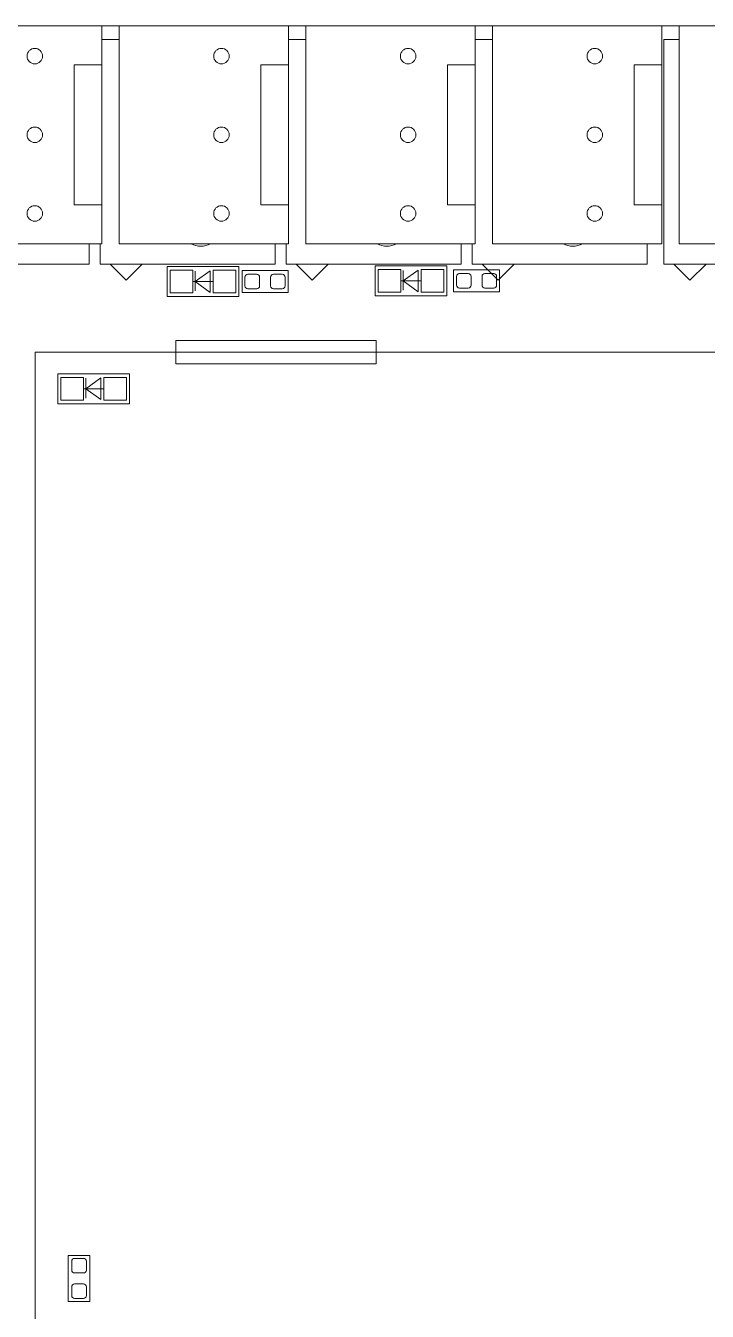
# Model space of a CAD drawing. Extents: x 14416 to 15769, y -3933 to -3562.
# Drawn here: x 14506.04 to 14529.78, y -3854.9 to -3810.12 of the extents above; entities that cross this region are included whole.
import ezdxf

# ---------------------------------------------------------------- set-up
doc = ezdxf.new("R2010")
doc.units = 0
doc.header["$LTSCALE"] = 3
doc.layers.get('0').update_dxf_attribs({"color": 2, "linetype": 'CONTINUOUS', "lineweight": 9})

msp = doc.modelspace()

# ---------------------------------------------------------------- linework, layer by layer
at = {"color": 7, "linetype": 'Continuous'}
for p, q in [((14574.899, -3810.123), (14489.899, -3810.123)), ((14508.699, -3817.723), (14508.699, -3810.123)), ((14509.299, -3810.123), (14509.299, -3817.723)), ((14515.199, -3817.723), (14515.199, -3810.123)), ((14515.799, -3810.123), (14515.799, -3817.723)), ((14521.699, -3817.723), (14521.699, -3810.123)), ((14522.299, -3810.123), (14522.299, -3817.723)), ((14528.199, -3817.723), (14528.199, -3810.123)), ((14528.799, -3810.123), (14528.799, -3817.723)), ((14508.699, -3811.483), (14507.729, -3811.483)), ((14507.729, -3811.483), (14507.729, -3816.363)), ((14515.199, -3811.483), (14514.229, -3811.483)), ((14514.229, -3811.483), (14514.229, -3816.363)), ((14521.699, -3811.483), (14520.729, -3811.483)), ((14520.729, -3811.483), (14520.729, -3816.363)), ((14528.199, -3811.483), (14527.229, -3811.483)), ((14527.229, -3811.483), (14527.229, -3816.363)), ((14507.729, -3816.363), (14508.699, -3816.363)), ((14514.229, -3816.363), (14515.199, -3816.363)), ((14520.729, -3816.363), (14521.699, -3816.363)), ((14527.229, -3816.363), (14528.199, -3816.363)), ((14502.799, -3817.723), (14508.699, -3817.723)), ((14509.299, -3817.723), (14515.199, -3817.723)), ((14515.799, -3817.723), (14521.699, -3817.723)), ((14522.299, -3817.723), (14528.199, -3817.723)), ((14528.799, -3817.723), (14534.699, -3817.723))]:
    msp.add_line(p, q, dxfattribs=at)
at = {"color": 5, "linetype": 'Continuous'}
for p, q in [((14508.699, -3810.601), (14509.299, -3810.601)), ((14515.199, -3810.601), (14515.799, -3810.601)), ((14521.699, -3810.601), (14522.299, -3810.601)), ((14528.265, -3810.601), (14528.799, -3810.601)), ((14528.265, -3818.424), (14528.265, -3810.601)), ((14508.257, -3817.723), (14508.257, -3818.424)), ((14508.631, -3818.424), (14508.631, -3817.723)), ((14514.734, -3817.723), (14514.734, -3818.424)), ((14515.108, -3818.424), (14515.108, -3817.723)), ((14521.211, -3817.723), (14521.211, -3818.424)), ((14521.585, -3818.424), (14521.585, -3817.723)), ((14527.688, -3817.723), (14527.688, -3818.424)), ((14508.257, -3818.424), (14502.154, -3818.424)), ((14514.734, -3818.424), (14508.631, -3818.424)), ((14508.98, -3818.424), (14510.099, -3818.424)), ((14509.539, -3818.983), (14508.98, -3818.424)), ((14510.099, -3818.424), (14509.539, -3818.983)), ((14521.211, -3818.424), (14515.108, -3818.424)), ((14515.457, -3818.424), (14516.576, -3818.424)), ((14516.016, -3818.983), (14515.457, -3818.424)), ((14516.576, -3818.424), (14516.016, -3818.983)), ((14520.703, -3818.487), (14518.212, -3818.487)), ((14518.212, -3818.487), (14518.212, -3819.529)), ((14520.703, -3819.529), (14520.703, -3818.487)), ((14527.688, -3818.424), (14521.585, -3818.424)), ((14521.934, -3818.424), (14523.053, -3818.424)), ((14522.493, -3818.983), (14521.934, -3818.424)), ((14523.053, -3818.424), (14522.493, -3818.983)), ((14534.368, -3818.424), (14528.265, -3818.424)), ((14528.614, -3818.424), (14529.733, -3818.424)), ((14529.173, -3818.983), (14528.614, -3818.424)), ((14529.733, -3818.424), (14529.173, -3818.983)), ((14513.464, -3818.513), (14510.973, -3818.513)), ((14510.973, -3818.513), (14510.973, -3819.554)), ((14512.47, -3818.658), (14511.947, -3819.033)), ((14511.947, -3818.671), (14511.947, -3819.36)), ((14512.47, -3819.414), (14512.47, -3818.658)), ((14513.464, -3819.554), (14513.464, -3818.513)), ((14515.178, -3818.653), (14513.578, -3818.653)), ((14513.578, -3818.653), (14513.578, -3819.415)), ((14515.178, -3819.415), (14515.178, -3818.653)), ((14519.709, -3818.633), (14519.186, -3819.008)), ((14519.186, -3818.646), (14519.186, -3819.334)), ((14519.709, -3819.389), (14519.709, -3818.633)), ((14522.544, -3818.627), (14520.944, -3818.627)), ((14520.944, -3818.627), (14520.944, -3819.389)), ((14522.544, -3819.389), (14522.544, -3818.627)), ((14511.866, -3819.033), (14512.568, -3819.033)), ((14511.947, -3819.033), (14512.47, -3819.414)), ((14519.105, -3819.008), (14519.807, -3819.008)), ((14519.186, -3819.008), (14519.709, -3819.389)), ((14520.944, -3819.389), (14522.544, -3819.389)), ((14510.973, -3819.554), (14513.464, -3819.554)), ((14513.578, -3819.415), (14515.178, -3819.415)), ((14518.212, -3819.529), (14520.703, -3819.529)), ((14509.654, -3822.247), (14507.163, -3822.247)), ((14507.163, -3822.247), (14507.163, -3823.288)), ((14508.66, -3822.392), (14508.137, -3822.767)), ((14508.137, -3822.405), (14508.137, -3823.093)), ((14508.66, -3823.148), (14508.66, -3822.392)), ((14509.654, -3823.288), (14509.654, -3822.247)), ((14508.056, -3822.767), (14508.758, -3822.767)), ((14508.137, -3822.767), (14508.66, -3823.148)), ((14507.163, -3823.288), (14509.654, -3823.288)), ((14507.52, -3852.955), (14507.52, -3854.555)), ((14508.282, -3852.955), (14507.52, -3852.955)), ((14508.282, -3854.555), (14508.282, -3852.955)), ((14507.52, -3854.555), (14508.282, -3854.555))]:
    msp.add_line(p, q, dxfattribs=at)
at = {"color": 6, "linetype": 'Continuous'}
for p, q in [((14511.075, -3818.64), (14511.862, -3818.64)), ((14511.075, -3819.427), (14511.075, -3818.64)), ((14511.862, -3818.64), (14511.862, -3819.427)), ((14512.575, -3818.64), (14513.363, -3818.64)), ((14512.575, -3819.427), (14512.575, -3818.64)), ((14513.363, -3818.64), (14513.363, -3819.427)), ((14513.679, -3819.186), (14513.679, -3818.881)), ((14513.781, -3818.78), (14514.086, -3818.78)), ((14514.187, -3818.881), (14514.187, -3819.186)), ((14514.568, -3819.186), (14514.568, -3818.881)), ((14514.67, -3818.78), (14514.975, -3818.78)), ((14515.076, -3818.881), (14515.076, -3819.186)), ((14518.314, -3818.614), (14519.101, -3818.614)), ((14518.314, -3819.402), (14518.314, -3818.614)), ((14519.101, -3818.614), (14519.101, -3819.402)), ((14519.814, -3818.614), (14520.602, -3818.614)), ((14519.814, -3819.402), (14519.814, -3818.614)), ((14520.602, -3818.614), (14520.602, -3819.402)), ((14521.045, -3819.161), (14521.045, -3818.856)), ((14521.147, -3818.754), (14521.452, -3818.754)), ((14521.553, -3818.856), (14521.553, -3819.161)), ((14521.934, -3819.161), (14521.934, -3818.856)), ((14522.036, -3818.754), (14522.341, -3818.754)), ((14522.442, -3818.856), (14522.442, -3819.161)), ((14514.086, -3819.288), (14513.781, -3819.288)), ((14514.975, -3819.288), (14514.67, -3819.288)), ((14519.101, -3819.402), (14518.314, -3819.402)), ((14520.602, -3819.402), (14519.814, -3819.402)), ((14521.452, -3819.262), (14521.147, -3819.262)), ((14522.341, -3819.262), (14522.036, -3819.262)), ((14511.862, -3819.427), (14511.075, -3819.427)), ((14513.363, -3819.427), (14512.575, -3819.427)), ((14511.266, -3821.091), (14518.251, -3821.091)), ((14511.266, -3821.904), (14511.266, -3821.091)), ((14518.251, -3821.091), (14518.251, -3821.904)), ((14518.251, -3821.904), (14511.266, -3821.904)), ((14507.265, -3822.374), (14508.052, -3822.374)), ((14507.265, -3823.161), (14507.265, -3822.374)), ((14508.052, -3822.374), (14508.052, -3823.161)), ((14508.765, -3822.374), (14509.553, -3822.374)), ((14508.765, -3823.161), (14508.765, -3822.374)), ((14509.553, -3822.374), (14509.553, -3823.161)), ((14508.052, -3823.161), (14507.265, -3823.161)), ((14509.553, -3823.161), (14508.765, -3823.161)), ((14507.647, -3853.463), (14507.647, -3853.158)), ((14507.748, -3853.057), (14508.053, -3853.057)), ((14508.155, -3853.158), (14508.155, -3853.463)), ((14508.053, -3853.565), (14507.748, -3853.565)), ((14507.647, -3854.352), (14507.647, -3854.047)), ((14507.748, -3853.946), (14508.053, -3853.946)), ((14508.155, -3854.047), (14508.155, -3854.352)), ((14508.053, -3854.454), (14507.748, -3854.454))]:
    msp.add_line(p, q, dxfattribs=at)
at = {"color": 1, "linetype": 'Continuous'}
for p, q in [((14506.377, -3821.497), (14552.224, -3821.497)), ((14506.377, -3855.787), (14506.377, -3821.497))]:
    msp.add_line(p, q, dxfattribs=at)
at = {"color": 7, "linetype": 'Continuous'}
for centre in [(14506.359, -3811.183), (14512.859, -3811.183), (14519.359, -3811.183), (14525.859, -3811.183), (14506.359, -3813.923), (14512.859, -3813.923), (14519.359, -3813.923), (14525.859, -3813.923), (14506.359, -3816.663), (14512.859, -3816.663), (14519.359, -3816.663), (14525.859, -3816.663)]:
    msp.add_circle(centre, 0.27, dxfattribs=at)
at = {"color": 6, "linetype": 'Continuous'}
for centre, radius, start, end in [((14512.143, -3817.052), 0.749, 243.5746, 296.3948), ((14518.62, -3817.052), 0.749, 243.5746, 296.3948), ((14525.097, -3817.052), 0.749, 243.5746, 296.3948), ((14513.781, -3818.881), 0.102, 90, 180), ((14514.086, -3818.881), 0.102, 360, 90), ((14514.67, -3818.881), 0.102, 90, 180), ((14514.975, -3818.881), 0.102, 360, 90), ((14521.147, -3818.856), 0.102, 90, 180), ((14521.452, -3818.856), 0.102, 360, 90), ((14522.036, -3818.856), 0.102, 90, 180), ((14522.341, -3818.856), 0.102, 360, 90), ((14513.781, -3819.186), 0.102, 180, 270), ((14514.086, -3819.186), 0.102, 270, 0), ((14514.67, -3819.186), 0.102, 180, 270), ((14514.975, -3819.186), 0.102, 270, 0), ((14521.147, -3819.161), 0.102, 180, 270), ((14521.452, -3819.161), 0.102, 270, 0), ((14522.036, -3819.161), 0.102, 180, 270), ((14522.341, -3819.161), 0.102, 270, 0), ((14507.748, -3853.158), 0.102, 90, 180), ((14508.053, -3853.158), 0.102, 360, 90), ((14507.748, -3853.463), 0.102, 180, 270), ((14508.053, -3853.463), 0.102, 270, 0), ((14507.748, -3854.047), 0.102, 90, 180), ((14508.053, -3854.047), 0.102, 360, 90), ((14507.748, -3854.352), 0.102, 180, 270), ((14508.053, -3854.352), 0.102, 270, 0)]:
    msp.add_arc(centre, radius, start, end, dxfattribs=at)

doc.saveas('drawing.dxf')
